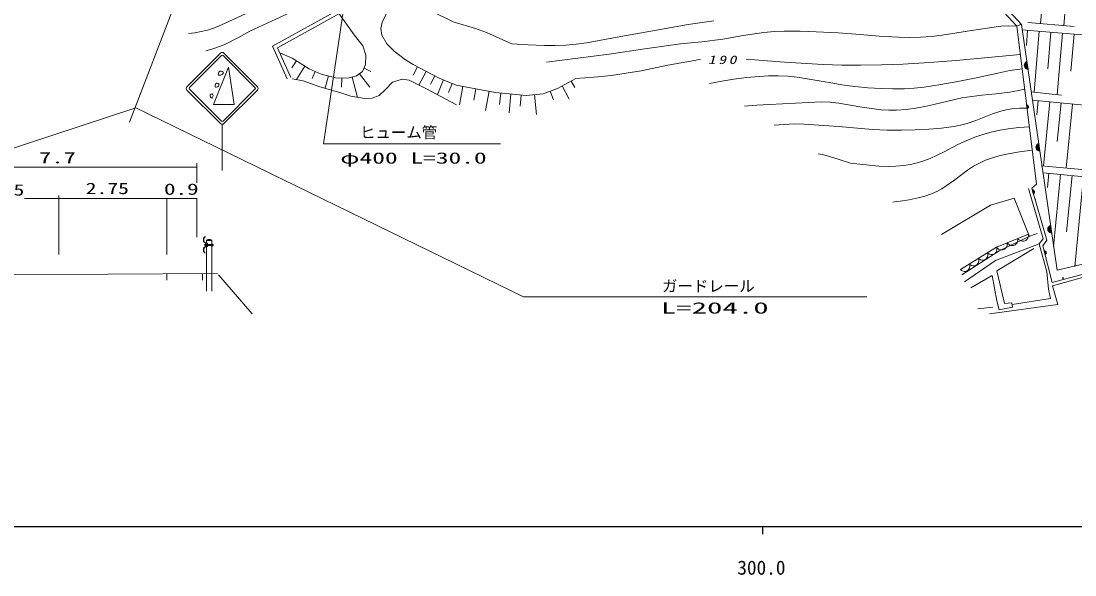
# Model space of a CAD drawing. Units: millimetres, scale not verified. Extents: x -625 to 704666, y -625 to 360237.
# Drawn here: x 296672 to 433097, y 178952 to 250656 of the extents above; entities that cross this region are included whole.
import ezdxf
from ezdxf.enums import TextEntityAlignment as Align

# ---------------------------------------------------------------- set-up
doc = ezdxf.new("R2010")
doc.units = ezdxf.units.MM
doc.header["$LTSCALE"] = 1000
for name, pattern in [('DASHED', [7.5, 6, -1.5]), ('DASHED_SPACED', [12, 6, -6]), ('LONG_DASHED_DOTTED', [15.25, 12, -1.5, 0.25, -1.5])]:
    doc.linetypes.add(name, pattern=pattern)
for name, color, linetype, lineweight in [('M-TTL-BAND', 7, 'Continuous', 25), ('S-BGD', 7, 'Continuous', 13), ('S-BGD-CRST', 4, 'Continuous', 13), ('S-BGD-HTXT', 6, 'Continuous', 13)]:
    doc.layers.add(name, color=color, linetype=linetype, lineweight=lineweight)
doc.styles.add('ＭＳ ゴシック', font='')
doc.styles.get('ＭＳ ゴシック').set_extended_font_data('MS Gothic')

# ---------------------------------------------------------------- blocks, each defined once
blk = doc.blocks.new('BUHIN7')
at = {"color": 7, "linetype": 'Continuous', "lineweight": 13}
blk.add_lwpolyline([(-583, -362), (-456, -469), (-316, -540), (-122, -597), (50, -588), (214, -546), (395, -434), (505, -305), (590, -155), (624, 44), (620, 199), (583, 362)], dxfattribs=at)
blk = doc.blocks.new('BUHIN8')
at = {"color": 7, "linetype": 'Continuous', "lineweight": 13}
blk.add_lwpolyline([(-686, -285), (-569, -421), (-431, -521), (-235, -616), (-49, -636), (133, -620), (346, -532), (486, -414), (602, -269), (673, -62), (697, 104), (686, 285)], dxfattribs=at)
blk = doc.blocks.new('BUHIN48')
at = {"color": 7, "linetype": 'Continuous', "lineweight": 13}
for p, q in [((-398, 130), (-344, -239)), ((-266, -344), (-352, 255)), ((-299, 326), (-196, -394)), ((-127, -435), (-244, 379)), ((-188, 428), (-60, -463)), ((6, -479), (-130, 461))]:
    blk.add_line(p, q, dxfattribs=at)
blk.add_lwpolyline([(71, -495), (-48, -472), (-153, -429), (-276, -348), (-351, -248), (-405, -137), (-427, 17), (-406, 138), (-363, 256), (-268, 368), (-180, 441), (-71, 495)], close=True, dxfattribs=at)

msp = doc.modelspace()

# ---------------------------------------------------------------- linework, layer by layer
at = {"layer": 'M-TTL-BAND'}
for p, q in [((64666, 185237), (603666, 185237)), ((392666, 185237), (392666, 184237))]:
    msp.add_line(p, q, dxfattribs=at)
at = {"layer": 'S-BGD'}
for p, q in [((429407, 258948), (428635, 250330)), ((432425, 258678), (431655, 250073)), ((425566, 250018), (420743, 255227)), ((421242, 255571), (426194, 250224)), ((329211, 247394), (337977, 252254)), ((338675, 252070), (329857, 247180)), ((337847, 251610), (339808, 248890)), ((344332, 252377), (343426, 250488)), ((349737, 251961), (352597, 250572)), ((343426, 250488), (343257, 249689)), ((343257, 249689), (343384, 248848)), ((352597, 250572), (355500, 249689)), ((355500, 249689), (356931, 249184)), ((425566, 250018), (426187, 250274)), ((428136, 229523), (425566, 250018)), ((426194, 250224), (430777, 218393)), ((339808, 248890), (340901, 247459)), ((343384, 248848), (344015, 247712)), ((356931, 249184), (360212, 247712)), ((426226, 249522), (492308, 243996)), ((426977, 249459), (426815, 247513)), ((428479, 249334), (427819, 241440)), ((429981, 249208), (429584, 244457)), ((431483, 249083), (430818, 241138)), ((432985, 248957), (432585, 244175)), ((331135, 243159), (329211, 247394)), ((329857, 247180), (331591, 243366)), ((340901, 247459), (341322, 246239)), ((344015, 247712), (344982, 246744)), ((322499, 246503), (318150, 242154)), ((318469, 242048), (322605, 246185)), ((322817, 246185), (326954, 242048)), ((322923, 246503), (327272, 242154)), ((331772, 245860), (330155, 246524)), ((333960, 244472), (331772, 245860)), ((331772, 245860), (333960, 244472)), ((341322, 246239), (341280, 245019)), ((344982, 246744), (346455, 245650)), ((346455, 245650), (347423, 245019)), ((323536, 244675), (321570, 239874)), ((324266, 239846), (323536, 244675)), ((332319, 245513), (331744, 244608)), ((333413, 244819), (332326, 243107)), ((335516, 243799), (333960, 244472)), ((333960, 244472), (335516, 243799)), ((341280, 245019), (340859, 244136)), ((340859, 244136), (341280, 245019)), ((341070, 244577), (341969, 244149)), ((347984, 244725), (347419, 243650)), ((347423, 245019), (350788, 243252)), ((331772, 243168), (333202, 242915)), ((333202, 242915), (335222, 242200)), ((334738, 244136), (334347, 243232)), ((337410, 243294), (335516, 243799)), ((335516, 243799), (337410, 243294)), ((336463, 243546), (336051, 242002)), ((338966, 243252), (337410, 243294)), ((337410, 243294), (338966, 243252)), ((338188, 243273), (338157, 242115)), ((340102, 243546), (338966, 243252)), ((338966, 243252), (340102, 243546)), ((339534, 243399), (340219, 240759)), ((340859, 244136), (340102, 243546)), ((340102, 243546), (340859, 244136)), ((340481, 243841), (341832, 242103)), ((344772, 242747), (345992, 243126)), ((345992, 243126), (346918, 243000)), ((346918, 243000), (349063, 241948)), ((349105, 244136), (348174, 242361)), ((350227, 243546), (349674, 242492)), ((351346, 243031), (350594, 241135)), ((350788, 243252), (353018, 242368)), ((366102, 241948), (368491, 243205)), ((367894, 242891), (368338, 242048)), ((318150, 241730), (322499, 237381)), ((322605, 237700), (318469, 241836)), ((326954, 241836), (322817, 237700)), ((327272, 241730), (322923, 237381)), ((335222, 242200), (338083, 241359)), ((343047, 241022), (343846, 241779)), ((343846, 241779), (344772, 242747)), ((349063, 241948), (353060, 239802)), ((352461, 242589), (351986, 241390)), ((353018, 242368), (358109, 241401)), ((353867, 242207), (353411, 239808)), ((355564, 241885), (355284, 240414)), ((357260, 241562), (356785, 239059)), ((364251, 241233), (366102, 241948)), ((365177, 241590), (365618, 240448)), ((366700, 242262), (367609, 240535)), ((338083, 241359), (339345, 240938)), ((339345, 240938), (341154, 240644)), ((341154, 240644), (342122, 240686)), ((342122, 240686), (343047, 241022)), ((358109, 241401), (362064, 241022)), ((358768, 241338), (358626, 239860)), ((360086, 241212), (359854, 238788)), ((361404, 241085), (361267, 239655)), ((362064, 241022), (364251, 241233)), ((363157, 241127), (363405, 238554)), ((427613, 240426), (479329, 235350)), ((428352, 240353), (428171, 238506)), ((429830, 240208), (429015, 231911)), ((321570, 239874), (324266, 239846)), ((426881, 239781), (426940, 239310)), ((426970, 239326), (426914, 239773)), ((426947, 239758), (426998, 239350)), ((427026, 239376), (426981, 239737)), ((427016, 239711), (427054, 239411)), ((427077, 239473), (427054, 239658)), ((431307, 240063), (430819, 235086)), ((432785, 239918), (431971, 231625)), ((322707, 237294), (322707, 231313)), ((428990, 231028), (467786, 227209)), ((429736, 230955), (429553, 229090)), ((431229, 230808), (430311, 221484)), ((432721, 230661), (432002, 223365)), ((427507, 229020), (428136, 229523)), ((434213, 230514), (433067, 218871)), ((427067, 228971), (428980, 222449)), ((429456, 222292), (427507, 229020)), ((427606, 228792), (427738, 228336)), ((427764, 228356), (427639, 228789)), ((427674, 228779), (427789, 228384)), ((427813, 228415), (427711, 228764)), ((427750, 228744), (427834, 228453)), ((427848, 228518), (427796, 228697)), ((415820, 223029), (422168, 226826)), ((422168, 226826), (425212, 227725)), ((425212, 227725), (427183, 222855)), ((430171, 216794), (467903, 227167)), ((430183, 216383), (468017, 226784)), ((430777, 218393), (467625, 227197)), ((422951, 221377), (427067, 223087)), ((423270, 220913), (427241, 222826)), ((427241, 222826), (428226, 223145)), ((428980, 222449), (428458, 221812)), ((418284, 218478), (422951, 221377)), ((422835, 219667), (428458, 221812)), ((428458, 221812), (429444, 218189)), ((428953, 221537), (429456, 222292)), ((430171, 216794), (428953, 221537)), ((418458, 217812), (423270, 220913)), ((418806, 216884), (422835, 219667)), ((429141, 220932), (429259, 220472)), ((429286, 220492), (429174, 220928)), ((429209, 220918), (429312, 220519)), ((429336, 220549), (429246, 220901)), ((429283, 220880), (429359, 220587)), ((429374, 220652), (429328, 220832)), ((423009, 218304), (423994, 214102)), ((422980, 214420), (422387, 217710)), ((429444, 218189), (429676, 215928)), ((429676, 215928), (429956, 214749)), ((430183, 216383), (430880, 213944)), ((423270, 213290), (422980, 214420)), ((423994, 214102), (424951, 214188)), ((424951, 214188), (425009, 213638)), ((422052, 212739), (430880, 213944)), ((425009, 213638), (423270, 213290))]:
    msp.add_line(p, q, dxfattribs=at)
at = {"layer": 'S-BGD', "linetype": 'DASHED_SPACED'}
for p, q in [((444948, 248942), (425783, 250572)), ((479112, 236269), (427392, 241483)), ((470288, 227913), (428789, 231933))]:
    msp.add_line(p, q, dxfattribs=at)
at = {"layer": 'S-BGD', "linetype": 'DASHED'}
for p, q in [((423009, 218304), (427763, 221232)), ((419617, 216102), (422387, 217710)), ((424976, 213946), (429956, 214749)), ((420516, 213406), (422487, 213638))]:
    msp.add_line(p, q, dxfattribs=at)
at = {"layer": 'S-BGD'}
for points in [[(331091, 255135), (330147, 254291), (329170, 253499), (328459, 253006), (327715, 252564), (325183, 251332), (322618, 250150), (321729, 249794), (320818, 249494), (320000, 249289), (319158, 249140), (318749, 249091), (318339, 249056)], [(335248, 253772), (333586, 252828), (331898, 251938), (329091, 250665), (326302, 249333), (324742, 248481), (323156, 247684), (322341, 247348), (321505, 247068), (321047, 246939), (320584, 246823)], [(360212, 247712), (362314, 247564), (364420, 247477), (365810, 247478), (367198, 247540), (368530, 247666), (369856, 247853), (374768, 248737), (379685, 249625), (383015, 250192), (386357, 250700)], [(364702, 245352), (368752, 245841), (372804, 246391), (377421, 247070), (382055, 247691), (384789, 247978), (387526, 248327), (390166, 248792), (392822, 249197), (394145, 249305), (395473, 249352), (397526, 249338), (399579, 249264), (402434, 249123), (405284, 248922), (407764, 248711), (410255, 248559), (411683, 248535), (413124, 248572), (414521, 248671), (415922, 248830), (419718, 249449), (423525, 250009), (424540, 250040), (425566, 250018)], [(368491, 243205), (370802, 243382), (373115, 243619), (375023, 243892), (376924, 244225), (380378, 244928), (383838, 245571), (384224, 245622), (384610, 245667)], [(390539, 245723), (395515, 245356), (400499, 245030), (402917, 244955), (405336, 244940), (408076, 244988), (410813, 245096), (414265, 245302), (417724, 245569), (421876, 245943), (426026, 246347)], [(426260, 244483), (424683, 244237), (423106, 243929), (420523, 243344), (417928, 242818), (415752, 242430), (413568, 242101), (412306, 241970), (411030, 241898), (409532, 241881), (408023, 241924), (406305, 242025), (404584, 242187), (402931, 242410), (401277, 242693), (399223, 243066), (397157, 243380), (395922, 243504), (394684, 243567), (393446, 243564), (392209, 243501), (390578, 243345), (388955, 243130), (387379, 242875), (385809, 242583)], [(321826, 242104), (321780, 242198), (321789, 242340), (321848, 242499), (321956, 242614), (322063, 242626), (322174, 242575), (322258, 242483), (322285, 242367), (322216, 242242), (322085, 242139), (321949, 242087), (321832, 242099)], [(390320, 239661), (391935, 239778), (393573, 239836), (396931, 240045), (400282, 240193), (401398, 240138), (402522, 240021), (405267, 239554), (408011, 239147), (409010, 239105), (410021, 239124), (411260, 239217), (412501, 239371), (413681, 239578), (414851, 239844), (416643, 240302), (418448, 240702), (419751, 240913), (421063, 241066), (422878, 241224), (424692, 241444), (425640, 241627), (426590, 241851)], [(426899, 239388), (425905, 239374), (424922, 239299), (424217, 239183), (423514, 239005), (422433, 238639), (421358, 238210), (420262, 237770), (419151, 237389), (418302, 237169), (417437, 237008), (415813, 236809), (414179, 236670), (412406, 236572), (410629, 236534), (408771, 236547), (406907, 236620), (402472, 237001), (398026, 237323), (396759, 237335), (395484, 237287), (394829, 237237), (394164, 237170)], [(427203, 236967), (425841, 236875), (424473, 236722), (423360, 236533), (422258, 236285), (421192, 235982), (420134, 235619), (419022, 235170), (417933, 234666), (416161, 233735), (414368, 232861), (413544, 232554), (412689, 232300), (411800, 232099), (410902, 231959), (409930, 231873), (408945, 231846), (407699, 231884), (406440, 231982), (405239, 232113), (404028, 232264)], [(404028, 232264), (402464, 232782), (400884, 233242), (400381, 233365), (399866, 233476)], [(427581, 233951), (425922, 233722), (424259, 233431), (423274, 233205), (422297, 232919), (421512, 232629), (420740, 232279), (419949, 231851), (419187, 231370), (417541, 230115), (415877, 228922), (415211, 228572), (414518, 228275), (413688, 227991), (412821, 227760), (411660, 227526), (410472, 227349), (409989, 227288), (409504, 227232)]]:
    msp.add_lwpolyline(points, dxfattribs=at)
for points in [[(322223, 243672), (322188, 243768), (322210, 243910), (322285, 244051), (322412, 244153), (322561, 244173), (322714, 244131), (322824, 244057), (322872, 243957), (322827, 243852), (322709, 243753), (322514, 243662), (322316, 243633), (322263, 243645)], [(321366, 240682), (321274, 240718), (321190, 240830), (321147, 240963), (321166, 241100), (321259, 241206), (321381, 241256), (321457, 241243), (321506, 241170), (321518, 240987), (321465, 240784), (321420, 240714)], [(426849, 239790), (426908, 239777), (426960, 239755), (427021, 239713), (427057, 239662), (427083, 239606), (427093, 239530), (427082, 239469), (427059, 239411), (427010, 239355), (426966, 239320), (426911, 239294)], [(427572, 228795), (427633, 228792), (427688, 228778), (427754, 228746), (427798, 228702), (427833, 228651), (427854, 228576), (427853, 228515), (427839, 228453), (427800, 228391), (427761, 228349), (427711, 228315)], [(429108, 220937), (429168, 220932), (429223, 220916), (429288, 220882), (429331, 220836), (429364, 220784), (429383, 220709), (429379, 220648), (429364, 220587), (429323, 220526), (429283, 220485), (429232, 220452)]]:
    msp.add_lwpolyline(points, close=True, dxfattribs=at)
msp.add_circle((431550, 217382), 49.8, dxfattribs=at)
for centre, radius, start, end in [((322711, 246291), 300, 45, 135), ((322711, 246079), 150, 45, 135), ((318363, 241942), 300, 135, 225), ((318575, 241942), 150, 135, 225), ((326848, 241942), 150, 315, 45), ((327060, 241942), 300, 315, 45), ((322711, 237594), 300, 225, 315), ((322711, 237806), 150, 225, 315), ((427939, 227578), 49.8, 270.30381, 122.01127)]:
    msp.add_arc(centre, radius, start, end, dxfattribs=at)
at = {"layer": 'S-BGD-CRST'}
for p, q in [((319441, 232279), (319441, 229723)), ((281587, 231757), (319441, 231757)), ((301567, 228063), (301567, 220443)), ((297109, 227665), (319441, 227665)), ((315529, 227723), (315529, 220443)), ((319441, 227723), (319441, 222670)), ((320497, 222750), (320297, 222550)), ((320297, 222550), (320297, 222125)), ((320516, 222730), (320324, 222538)), ((320324, 222538), (320324, 222136)), ((320516, 222730), (320497, 222750)), ((320297, 222125), (320579, 221843)), ((320579, 221518), (320297, 221236)), ((320297, 221236), (320297, 220811)), ((320324, 222136), (320606, 221854)), ((320606, 221506), (320324, 221224)), ((320324, 221224), (320324, 220822)), ((320579, 221784), (320501, 221784)), ((320501, 221784), (320501, 221576)), ((320501, 221576), (320579, 221576)), ((320579, 221843), (320579, 221518)), ((320606, 221890), (320810, 221890)), ((320606, 221890), (320606, 221470)), ((320606, 221470), (320810, 221470)), ((320693, 222280), (320693, 221890)), ((320693, 222280), (321379, 222280)), ((321379, 222250), (320693, 222250)), ((320693, 218080), (320693, 221470)), ((320810, 221470), (320810, 221890)), ((321379, 222280), (321379, 218080)), ((321379, 221560), (321398, 221560)), ((321398, 221800), (321398, 221560)), ((321398, 221784), (321494, 221784)), ((321398, 221576), (321494, 221576)), ((321494, 221576), (321494, 221784)), ((321518, 221620), (321518, 221740)), ((320297, 220811), (320497, 220611)), ((320324, 220822), (320516, 220630)), ((320516, 220630), (320497, 220611)), ((280759, 217735), (322089, 217976)), ((315529, 217937), (315529, 217133)), ((320163, 217964), (320163, 217133)), ((322209, 217795), (326603, 212740))]:
    msp.add_line(p, q, dxfattribs=at)
at = {"layer": 'S-BGD-CRST', "linetype": 'LONG_DASHED_DOTTED'}
msp.add_line((321579, 221680), (320361, 221680), dxfattribs=at)
at = {"layer": 'S-BGD-CRST', "linetype": 'DASHED'}
for p, q in [((320579, 221740), (321518, 221740)), ((320579, 221620), (321518, 221620)), ((321379, 221800), (321398, 221800)), ((320693, 215680), (320693, 218080)), ((321379, 218080), (321379, 215680))]:
    msp.add_line(p, q, dxfattribs=at)
at = {"layer": 'S-BGD-CRST'}
msp.add_arc((321036, 221788), 600, 55.14511, 124.85489, dxfattribs=at)
at = {"layer": 'S-BGD-HTXT'}
for p, q in [((325619, 276491), (310709, 237588)), ((338358, 251832), (335841, 234742)), ((311391, 239366), (291880, 232949)), ((311431, 239472), (361729, 214950)), ((335841, 234742), (358717, 234742)), ((361729, 214950), (406179, 214950))]:
    msp.add_line(p, q, dxfattribs=at)

# ---------------------------------------------------------------- block references
at = {"layer": 'S-BGD'}
for name, p in [('BUHIN48', (426958, 244919)), ('BUHIN48', (428485, 234309)), ('BUHIN48', (430013, 223698)), ('BUHIN8', (425009, 222232)), ('BUHIN8', (426381, 222802)), ('BUHIN7', (422368, 221015)), ('BUHIN8', (423637, 221662)), ('BUHIN7', (420034, 219565)), ('BUHIN7', (421201, 220290)), ('BUHIN7', (418867, 218841))]:
    msp.add_blockref(name, p, dxfattribs=at)

# ---------------------------------------------------------------- texts
at = {"layer": 'M-TTL-BAND', "style": 'ＭＳ ゴシック'}
msp.add_text('300.0', height=1833, dxfattribs=at).set_placement((392510, 178432), align=Align.BOTTOM_CENTER)
at = {"layer": 'S-BGD', "insert": (385579, 245070), "char_height": 1100, "attachment_point": 7, "rotation": 0.1, "style": 'ＭＳ ゴシック'}
msp.add_mtext('\\T1.33;\\W1.35;\\Q15;190', dxfattribs=at)
at = {"layer": 'S-BGD-CRST', "style": 'ＭＳ ゴシック'}
for s, width, p in [('7.7', 1.6, (298987, 231793)), ('2.75', 1.4, (291509, 227628)), ('2.75', 1.4, (305044, 227817)), ('0.9', 1.5, (315172, 227723))]:
    msp.add_text(s, height=1466, dxfattribs=dict(at, width=width)).set_placement(p, align=Align.BOTTOM_LEFT)
at = {"layer": 'S-BGD-HTXT', "style": 'ＭＳ ゴシック'}
for s, p in [('ヒューム管', (340547, 235066)), ('ガードレール', (379646, 215179))]:
    msp.add_text(s, height=1466, dxfattribs=at).set_placement(p, align=Align.BOTTOM_LEFT)
for s, width, p in [('φ400 L=30.0', 1.65, (337988, 231756)), ('L=204.0', 2, (379489, 212343))]:
    msp.add_text(s, height=1466, dxfattribs=dict(at, width=width)).set_placement(p, align=Align.BOTTOM_LEFT)

doc.saveas('drawing.dxf')
